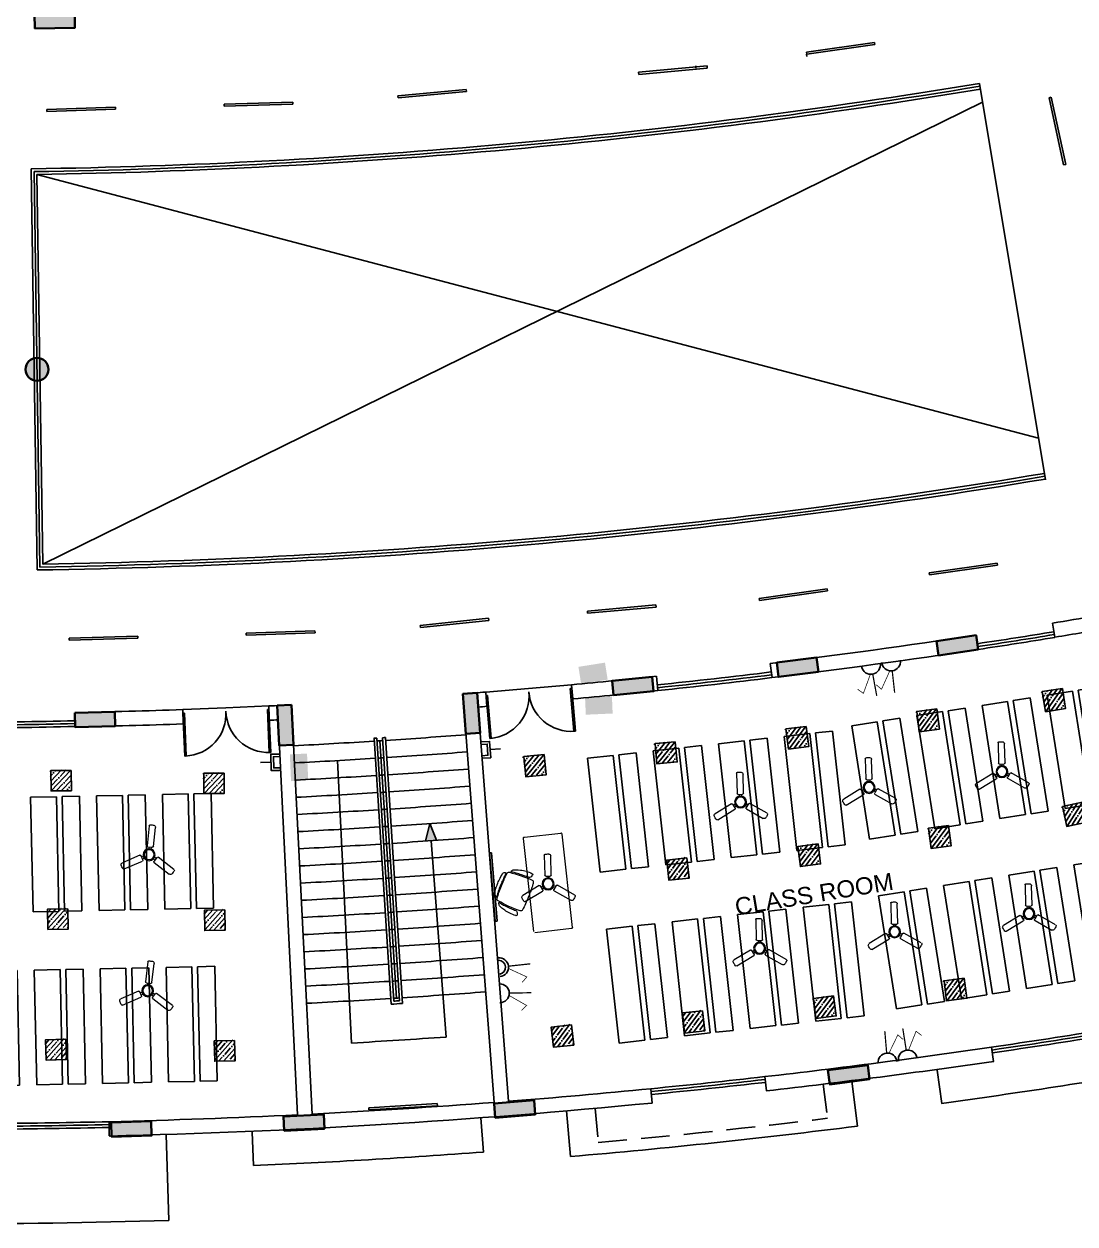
# Model space of a CAD drawing. Header units: inches. Extents: x -221585 to 401252, y -284294 to 332380.
# Drawn here: x 145244 to 147078, y 52416 to 54510 of the extents above; entities that cross this region are included whole.
import ezdxf

# ---------------------------------------------------------------- set-up
doc = ezdxf.new("R2010")
doc.units = ezdxf.units.IN
doc.header["$MEASUREMENT"] = 0
doc.linetypes.add('HIDDEN', pattern=[0.375, 0.25, -0.125])
doc.linetypes.add('HIDDEN2', pattern=[0.1875, 0.125, -0.0625])
for name, color, linetype in [('A_dimension_100', 233, 'Continuous'), ('E-LIGHT', 7, 'Continuous'), ('Power', 7, 'Continuous'), ('UPS', 7, 'Continuous')]:
    doc.layers.add(name, color=color, linetype=linetype)
for name, color, linetype, lineweight in [('ceilingfan', 1, 'Continuous', 15), ('column fa 25', 3, 'Continuous', 35), ('FURN', 56, 'Continuous', 0), ('text', 72, 'HIDDEN2', 5)]:
    doc.layers.add(name, color=color, linetype=linetype, lineweight=lineweight)
doc.styles.add('DIM', font='arial.ttf')

# ---------------------------------------------------------------- blocks, each defined once
blk = doc.blocks.new('fgds')
at = {"color": 253, "ltscale": 8}
for p, q in [((-348.363, -122.88), (-346.363, -122.88)), ((-348.363, -122.88), (-348.363, -123.33)), ((-346.363, -122.88), (-346.363, -123.33)), ((-348.363, -123.33), (-346.363, -123.33)), ((-348.363, -123.43), (-346.363, -123.43)), ((-348.363, -123.43), (-348.363, -123.73)), ((-346.363, -123.43), (-346.363, -123.73)), ((-348.363, -123.73), (-346.363, -123.73))]:
    blk.add_line(p, q, dxfattribs=at)
blk = doc.blocks.new('rser')
at = {"color": 2}
for p in [(-0.986, 6.93, 9945.752), (-0.986, 5.78, 9945.752), (-0.986, 4.63, 9945.752), (-0.986, 3.48, 9945.752)]:
    blk.add_blockref('fgds', p, dxfattribs=at)
blk = doc.blocks.new('A$C16F118AB')
for points in [[(0.37, 0.768), (0.37, 0.768), (0.374, 0.77), (0.374, 0.774), (0.372, 0.778), (0.364, 0.785), (0.354, 0.791), (0.344, 0.795), (0.333, 0.799), (0.321, 0.801), (0.307, 0.801), (0.283, 0.797), (0.248, 0.791), (0.205, 0.783), (0.181, 0.776), (0.156, 0.77), (0.132, 0.762), (0.106, 0.752), (0.081, 0.74), (0.057, 0.728), (0.032, 0.714), (0.008, 0.697), (0, 0.691), (0, 0.683), (0.006, 0.671), (0.018, 0.659), (0.035, 0.646), (0.049, 0.64), (0.063, 0.636), (0.075, 0.638), (0.096, 0.648), (0.116, 0.659), (0.136, 0.669), (0.156, 0.679), (0.179, 0.689), (0.199, 0.699), (0.222, 0.709), (0.244, 0.72), (0.287, 0.738), (0.321, 0.752), (0.35, 0.762), (0.37, 0.768)], [(0.565, 0.547), (0.565, 0.547), (0.559, 0.559), (0.553, 0.573), (0.545, 0.585), (0.539, 0.598), (0.53, 0.612), (0.524, 0.624), (0.516, 0.636), (0.51, 0.648), (0.504, 0.661), (0.496, 0.675), (0.488, 0.687), (0.482, 0.699), (0.474, 0.712), (0.465, 0.724), (0.457, 0.736), (0.449, 0.748), (0.439, 0.758), (0.429, 0.764), (0.417, 0.768), (0.402, 0.766), (0.354, 0.748), (0.303, 0.728), (0.256, 0.707), (0.207, 0.685), (0.159, 0.661), (0.112, 0.638), (0.065, 0.614), (0.02, 0.588), (0.012, 0.579), (0.006, 0.569), (0.006, 0.555), (0.01, 0.539), (0.014, 0.526), (0.02, 0.512), (0.024, 0.498), (0.03, 0.484), (0.037, 0.472), (0.043, 0.457), (0.049, 0.443), (0.055, 0.429), (0.063, 0.415), (0.069, 0.4), (0.077, 0.384), (0.085, 0.37), (0.093, 0.354), (0.1, 0.339), (0.108, 0.323), (0.116, 0.309), (0.134, 0.276), (0.15, 0.246), (0.167, 0.215), (0.183, 0.187), (0.199, 0.161), (0.215, 0.136), (0.232, 0.114), (0.246, 0.091), (0.256, 0.081), (0.268, 0.075), (0.28, 0.073), (0.291, 0.075), (0.339, 0.1), (0.386, 0.124), (0.433, 0.15), (0.48, 0.177), (0.524, 0.203), (0.567, 0.232), (0.61, 0.262), (0.652, 0.291), (0.663, 0.301), (0.667, 0.311), (0.667, 0.323), (0.663, 0.337), (0.654, 0.362), (0.644, 0.386), (0.634, 0.411), (0.622, 0.437), (0.61, 0.464), (0.596, 0.492), (0.581, 0.518), (0.565, 0.547)], [(0.634, 0.585), (0.634, 0.585), (0.624, 0.602), (0.614, 0.62), (0.602, 0.64), (0.587, 0.661), (0.573, 0.683), (0.557, 0.707), (0.541, 0.732), (0.524, 0.758), (0.516, 0.766), (0.508, 0.77), (0.496, 0.774), (0.484, 0.774), (0.474, 0.772), (0.467, 0.766), (0.465, 0.76), (0.469, 0.752), (0.476, 0.74), (0.484, 0.728), (0.49, 0.716), (0.498, 0.703), (0.506, 0.691), (0.512, 0.679), (0.52, 0.667), (0.526, 0.655), (0.534, 0.642), (0.541, 0.63), (0.549, 0.618), (0.555, 0.606), (0.563, 0.594), (0.569, 0.581), (0.575, 0.569), (0.581, 0.557), (0.587, 0.545), (0.596, 0.533), (0.602, 0.52), (0.608, 0.508), (0.614, 0.496), (0.62, 0.484), (0.626, 0.47), (0.632, 0.457), (0.638, 0.445), (0.642, 0.433), (0.648, 0.419), (0.654, 0.407), (0.661, 0.392), (0.667, 0.38), (0.673, 0.366), (0.679, 0.354), (0.685, 0.348), (0.691, 0.346), (0.699, 0.348), (0.707, 0.354), (0.715, 0.364), (0.717, 0.376), (0.72, 0.386), (0.717, 0.396), (0.711, 0.411), (0.705, 0.427), (0.699, 0.441), (0.693, 0.453), (0.687, 0.468), (0.683, 0.48), (0.677, 0.492), (0.673, 0.502), (0.669, 0.512), (0.663, 0.524), (0.658, 0.535), (0.652, 0.545), (0.648, 0.555), (0.642, 0.565), (0.638, 0.575), (0.634, 0.585)], [(0.638, 0.262), (0.63, 0.256), (0.622, 0.248), (0.612, 0.24), (0.598, 0.23), (0.583, 0.22), (0.567, 0.209), (0.549, 0.197), (0.528, 0.185), (0.508, 0.173), (0.488, 0.159), (0.465, 0.146), (0.445, 0.134), (0.425, 0.124), (0.404, 0.112), (0.386, 0.102), (0.366, 0.091), (0.356, 0.081), (0.35, 0.069), (0.346, 0.053), (0.346, 0.033), (0.35, 0.016), (0.356, 0.004), (0.366, 0), (0.376, 0.002), (0.402, 0.014), (0.427, 0.026), (0.451, 0.041), (0.476, 0.055), (0.498, 0.069), (0.518, 0.083), (0.539, 0.1), (0.557, 0.116), (0.573, 0.132), (0.589, 0.148), (0.602, 0.161), (0.614, 0.173), (0.624, 0.183), (0.63, 0.191), (0.636, 0.197), (0.638, 0.203), (0.642, 0.213), (0.644, 0.226), (0.646, 0.238), (0.646, 0.248), (0.646, 0.256), (0.644, 0.262), (0.64, 0.264), (0.638, 0.262)]]:
    blk.add_lwpolyline(points)
blk = doc.blocks.new('vgfsdr')
at = {"layer": 'FURN'}
for p, q in [((-347.094, -114.279, 9945.752), (-348.721, -114.469, 9945.752)), ((-346.997, -114.933, 9945.752), (-347.071, -114.297, 9945.752)), ((-348.738, -114.483, 9945.752), (-348.739, -114.492, 9945.752)), ((-348.739, -114.492, 9945.752), (-348.665, -115.127, 9945.752)), ((-348.735, -114.477, 9945.752), (-348.738, -114.483, 9945.752)), ((-348.729, -114.472, 9945.752), (-348.735, -114.477, 9945.752)), ((-348.721, -114.469, 9945.752), (-348.729, -114.472, 9945.752)), ((-347.015, -114.955, 9945.752), (-348.643, -115.145, 9945.752)), ((-347.015, -114.955, 9945.752), (-347.007, -114.952, 9945.752)), ((-347.007, -114.952, 9945.752), (-347.002, -114.948, 9945.752)), ((-347.002, -114.948, 9945.752), (-346.998, -114.941, 9945.752)), ((-346.998, -114.941, 9945.752), (-346.997, -114.933, 9945.752)), ((-348.662, -115.135, 9945.752), (-348.665, -115.127, 9945.752)), ((-348.657, -115.14, 9945.752), (-348.662, -115.135, 9945.752)), ((-348.651, -115.144, 9945.752), (-348.657, -115.14, 9945.752)), ((-348.643, -115.145, 9945.752), (-348.651, -115.144, 9945.752))]:
    blk.add_line(p, q, dxfattribs=at)
blk = doc.blocks.new('556w45')
at = {"color": 2}
blk.add_blockref('vgfsdr', (-0.017, 0.143), dxfattribs=at)
at = {"color": 2, "rotation": 6.647952394738431}
for p in [(-13.293, 40.23), (-16.273, 39.882)]:
    blk.add_blockref('rser', p, dxfattribs=at)
at = {"layer": 'FURN', "rotation": 96.64795239473506}
blk.add_blockref('A$C16F118AB', (-347.408, -114.267, 9945.752), dxfattribs=at)
blk = doc.blocks.new('RYTRTRTRTRT')
at = {"color": 1}
for p, q in [((42.518, 61.153), (42.518, 61.753)), ((42.518, 61.753), (42.538, 61.753)), ((42.538, 61.753), (42.538, 61.153)), ((43.718, 61.753), (43.698, 61.753)), ((43.698, 61.753), (43.698, 61.153)), ((43.718, 61.153), (43.718, 61.753)), ((42.518, 61.153), (42.538, 61.153)), ((43.718, 61.153), (43.698, 61.153)), ((42.518, 61.103), (43.118, 61.103)), ((43.718, 61.103), (43.118, 61.103))]:
    blk.add_line(p, q, dxfattribs=at)
for centre, start, end in [((42.528, 61.163), 359.0371, 90), ((43.708, 61.163), 90, 180.9629)]:
    blk.add_arc(centre, 0.59, start, end, dxfattribs=at)
blk = doc.blocks.new('FEGREGRE')
at = {"color": 20, "ltscale": 10}
for p, q in [((355715.3, 113822.9, 0.4), (355723.3, 113764.9, 0.4)), ((355566.4, 113803.8, 0.4), (355576.3, 113725.3, 0.4)), ((355069, 113751.9, 0.4), (355075.9, 113672.2, 0.4)), ((354919.5, 113739.9, 0.4), (354923.9, 113680.1, 0.4)), ((354370.2, 113710.8, 0.8), (354374.9, 113560.9, 0.8)), ((354520.2, 113714.9, 0.4), (354522.7, 113656.5, 0.4))]:
    blk.add_line(p, q, dxfattribs=at)
for centre, radius, start, end in [((353970.3, 126473.1, 0.4), 12828.5, 277.85338, 279.64858), ((353970.3, 126473.1, 0.4), 12848.5, 274.9361, 277.18032), ((353970.3, 126473.1, 0.4), 12828.5, 272.46779, 274.263), ((353970.4, 126424.6, 0.8), 12870, 268.1974, 271.80135)]:
    blk.add_arc(centre, radius, start, end, dxfattribs=at)
blk = doc.blocks.new('dd')
at = {"layer": 'column fa 25', "ltscale": 10}
h = blk.add_hatch(color=3, dxfattribs=at)
h.set_gradient(color1=(141, 141, 141), color2=(145, 145, 145), one_color=1, tint=0.57, name='CYLINDER')
h.paths.add_polyline_path([(177327.8, 119886), (177352.8, 119886), (177352.8, 119956), (177327.8, 119956)])
at = {"layer": 'column fa 25', "color": 1, "ltscale": 10}
blk.add_lwpolyline([(177327.8, 119886), (177352.8, 119886), (177352.8, 119956), (177327.8, 119956)], close=True, dxfattribs=at)
blk = doc.blocks.new('dffa')
at = {"layer": 'column fa 25', "ltscale": 10}
h = blk.add_hatch(color=3, dxfattribs=at)
h.set_gradient(color1=(141, 141, 141), color2=(145, 145, 145), one_color=1, tint=0.57, name='CYLINDER')
h.paths.add_polyline_path([(173919.9, 119465, 1), (173879.9, 119465, 1)])
at = {"layer": 'column fa 25', "color": 3, "ltscale": 10}
blk.add_circle((173899.9, 119465), 20, dxfattribs=at)
blk = doc.blocks.new('Fan')
at = {"color": 6}
for p, q in [((-5.8, 15.7), (-5.8, 48.4)), ((5.2, 50.1), (5.2, 15.7)), ((3.5, 14), (-4.1, 14)), ((-1.9, 14), (-1.9, 10.8)), ((1.5, 14), (1.5, 10.8)), ((-45.2, -19.5), (-15.9, -1.9)), ((-10.2, -11.4), (-38.2, -28.2)), ((-13.6, -2.5), (-9.7, -9)), ((-12.6, -4.2), (-9.9, -2.6)), ((-10.8, -7.1), (-8.1, -5.5)), ((10.3, -7.3), (7.6, -5.8)), ((12, -4.4), (9.3, -2.8)), ((9.4, -9.1), (13.2, -2.4)), ((39.7, -28.3), (10, -11.4)), ((15.5, -1.8), (43.8, -18))]:
    blk.add_line(p, q, dxfattribs=at)
for centre, radius in [((-0.2, 0.8), 10.2), ((-0.2, 0.9), 8.5)]:
    blk.add_circle(centre, radius, dxfattribs=at)
for centre, radius, start, end in [((-2.4, 48.4), 3.4, 92.735, 180), ((-0.2, 0.9), 51, 85.7207, 92.735), ((3.5, 50.1), 1.7, 0, 85.7207), ((-4.1, 15.7), 1.7, 180, 270), ((3.5, 15.7), 1.7, 270, 0), ((-44.4, -21), 1.7, 120.9808, 206.3239), ((-15, -3.4), 1.7, 30.9808, 120.9808), ((-11.1, -9.9), 1.7, 300.9808, 30.9808), ((10.8, -9.9), 1.7, 150.2708, 240.2708), ((14.6, -3.3), 1.7, 60.2708, 150.2708), ((42.1, -20.9), 3.4, 332.7215, 60.2708), ((-0.2, 0.9), 51, 206.3239, 213.3255), ((-40, -25.3), 3.4, 213.3255, 300.9808), ((40.6, -26.9), 1.7, 240.2708, 325.7165), ((-0.2, 0.9), 51, 325.7165, 332.7215)]:
    blk.add_arc(centre, radius, start, end, dxfattribs=at)
blk = doc.blocks.new('16A')
at = {"layer": 'E-LIGHT', "color": 1}
for points, const_width in [([(5916857, -1642748), (5916861, -1642952)], 11.7), ([(5916882, -1642953), (5916975, -1642791), (5917021, -1642838)], 6.64)]:
    blk.add_lwpolyline(points, dxfattribs=dict(at, const_width=const_width))
for centre, radius, start, end in [((5916862, -1643039), 87.4, 0.9898, 180.9898), ((5916863, -1643043), 64.6, 4.2725, 175.7579)]:
    blk.add_arc(centre, radius, start, end, dxfattribs=at)
blk = doc.blocks.new('ups 6A')
at = {"layer": 'E-LIGHT', "color": 4}
for points, const_width in [([(5905667, -1658491), (5905670, -1658287)], 11.7), ([(5905692, -1658286), (5905785, -1658448), (5905831, -1658401)], 6.64)]:
    blk.add_lwpolyline(points, dxfattribs=dict(at, const_width=const_width))
blk.add_arc((5905672, -1658200), 87.4, 179.0102, 359.0102, dxfattribs=at)

msp = doc.modelspace()

# ---------------------------------------------------------------- hatches: boundary and pattern name
at = {"ltscale": 10}
h = msp.add_hatch(dxfattribs=at)
h.set_pattern_fill('ANSI35', color=1, scale=50, angle=10.1187)
h.set_pattern_definition([(55.1187336, (25143.097, -153417.965), (-10.2542363, 7.14847104), []), (55.1187336, (25151.798, -153416.412), (-10.2542363, 7.14847104), [15.625, -3.125, 0, -3.125])])
h.paths.add_polyline_path([(147027.3, 53310.1), (147018.9, 53344.6), (147053.4, 53353), (147061.8, 53318.5)])
h = msp.add_hatch(dxfattribs=at)
h.set_pattern_fill('ANSI35', color=1, scale=50, angle=8.2686)
h.set_pattern_definition([(53.268634, (18312.167, -149410.066), (-10.0181045, 7.4757998), []), (53.268634, (18320.914, -149408.795), (-10.0181045, 7.4757998), [15.625, -3.125, 0, -3.125])])
h.paths.add_polyline_path([(146807, 53275.2), (146799.8, 53310), (146834.5, 53317.3), (146841.8, 53282.5)])
h = msp.add_hatch(dxfattribs=at)
h.set_pattern_fill('ANSI35', color=1, scale=50, angle=8.2686)
h.set_pattern_definition([(53.268634, (18084.2, -149440.58), (-10.0181045, 7.4757998), []), (53.268634, (18092.947, -149439.309), (-10.0181045, 7.4757998), [15.625, -3.125, 0, -3.125])])
h.paths.add_polyline_path([(146579.1, 53244.7), (146571.8, 53279.5), (146606.5, 53286.8), (146613.8, 53252)])
h = msp.add_hatch(dxfattribs=at)
h.set_pattern_fill('ANSI35', color=1, scale=50, angle=6.3996)
h.set_pattern_definition([(51.3996197, (11312.394, -145167.682), (-9.76895414, 7.7985598), []), (51.3996197, (11321.178, -145166.697), (-9.76895414, 7.7985598), [15.625, -3.125, 0, -3.125])])
h.paths.add_polyline_path([(146349.4, 53219), (146343.3, 53253.9), (146378.2, 53260.1), (146384.4, 53225.1)])
h = msp.add_hatch(dxfattribs=at)
h.set_pattern_fill('ANSI35', color=1, scale=50, angle=6.3996)
h.set_pattern_definition([(51.3996197, (11083.506, -145190.269), (-9.76895414, 7.7985598), []), (51.3996197, (11092.29, -145189.284), (-9.76895414, 7.7985598), [15.625, -3.125, 0, -3.125])])
h.paths.add_polyline_path([(146120.5, 53196.4), (146114.4, 53231.4), (146149.3, 53237.5), (146155.5, 53202.5)])
h = msp.add_hatch(dxfattribs=at)
h.set_pattern_fill('ANSI35', color=1, scale=50, angle=1.5037)
h.set_pattern_definition([(46.5037215, (-6183.5, -132966.244), (-9.0677385, 8.60384324), []), (46.5037215, (-6174.664, -132966.012), (-9.0677385, 8.60384324), [15.625, -3.125, 0, -3.125])])
h.paths.add_polyline_path([(145292.3, 53171.8), (145289.1, 53207.1), (145324.5, 53210.3), (145327.6, 53174.9)])
h = msp.add_hatch(dxfattribs=at)
h.set_pattern_fill('ANSI35', color=1, scale=50, angle=1.5037)
h.set_pattern_definition([(46.5037215, (-5916.686, -132970.906), (-9.0677385, 8.60384324), []), (46.5037215, (-5907.851, -132970.674), (-9.0677385, 8.60384324), [15.625, -3.125, 0, -3.125])])
h.paths.add_polyline_path([(145559.1, 53167.1), (145555.9, 53202.5), (145591.3, 53205.6), (145594.4, 53170.2)])
h = msp.add_hatch(dxfattribs=at)
h.set_pattern_fill('ANSI35', color=1, scale=50, angle=12.7515)
h.set_pattern_definition([(57.751486, (34804.723, -158998.492), (-10.57177075, 6.6699073), []), (57.751486, (34813.344, -158996.541), (-10.57177075, 6.6699073), [15.625, -3.125, 0, -3.125])])
h.paths.add_polyline_path([(147064.5, 53110), (147054.5, 53144.1), (147088.6, 53154.1), (147098.5, 53120)])
at = {"ltscale": 8}
h = msp.add_hatch(color=2, dxfattribs=at)
h.dxf.hatch_style = 1
h.paths.add_polyline_path([(145952, 53115.2), (145963.5, 53086, -0.000385), (145944.7, 53084.6)])
at = {"ltscale": 10}
h = msp.add_hatch(dxfattribs=at)
h.set_pattern_fill('ANSI35', color=1, scale=50, angle=8.2686)
h.set_pattern_definition([(53.268634, (18332.676, -149613.67), (-10.0181045, 7.4757998), []), (53.268634, (18341.423, -149612.4), (-10.0181045, 7.4757998), [15.625, -3.125, 0, -3.125])])
h.paths.add_polyline_path([(146827.5, 53071.6), (146820.3, 53106.4), (146855, 53113.7), (146862.3, 53078.9)])
h = msp.add_hatch(dxfattribs=at)
h.set_pattern_fill('ANSI35', color=1, scale=50, angle=8.2686)
h.set_pattern_definition([(53.268634, (18104.866, -149645.334), (-10.0181045, 7.4757998), []), (53.268634, (18113.613, -149644.063), (-10.0181045, 7.4757998), [15.625, -3.125, 0, -3.125])])
h.paths.add_polyline_path([(146599.7, 53040), (146592.5, 53074.7), (146627.2, 53082), (146634.5, 53047.3)])
h = msp.add_hatch(dxfattribs=at)
h.set_pattern_fill('ANSI35', color=1, scale=50, angle=8.4985)
h.set_pattern_definition([(53.498468, (18673.272, -150181.932), (-10.04801195, 7.4355535), []), (53.498468, (18682.014, -150180.626), (-10.04801195, 7.4355535), [15.625, -3.125, 0, -3.125])])
h.paths.add_polyline_path([(146370, 53015.7), (146364.1, 53050.7), (146399.1, 53056.6), (146405, 53021.6)])
h = msp.add_hatch(dxfattribs=at)
h.set_pattern_fill('ANSI35', color=1, scale=50, angle=3.3702)
h.set_pattern_definition([(48.370163, (-62.135, -138040.054), (-9.34315306, 8.3039443), []), (48.370163, (-53.311, -138039.534), (-9.34315306, 8.3039443), [15.625, -3.125, 0, -3.125])])
h.paths.add_polyline_path([(145286.5, 52929.9), (145283.8, 52965.2), (145319.2, 52968), (145321.9, 52932.6)])
h = msp.add_hatch(dxfattribs=at)
h.set_pattern_fill('ANSI35', color=1, scale=50, angle=3.4623)
h.set_pattern_definition([(48.462264, (518.727, -138275.313), (-9.3564893, 8.28891474), []), (48.462264, (527.55, -138274.779), (-9.3564893, 8.28891474), [15.625, -3.125, 0, -3.125])])
h.paths.add_polyline_path([(145560.2, 52928), (145557.4, 52963.4), (145592.8, 52966.2), (145595.6, 52930.8)])
h = msp.add_hatch(dxfattribs=at)
h.set_pattern_fill('ANSI35', color=1, scale=50, angle=8.2686)
h.set_pattern_definition([(53.268634, (18359.914, -149879.775), (-10.0181045, 7.4757998), []), (53.268634, (18368.661, -149878.504), (-10.0181045, 7.4757998), [15.625, -3.125, 0, -3.125])])
h.paths.add_polyline_path([(146854.8, 52805.5), (146847.5, 52840.3), (146882.2, 52847.6), (146889.5, 52812.8)])
h = msp.add_hatch(dxfattribs=at)
h.set_pattern_fill('ANSI35', color=1, scale=50, angle=8.2686)
h.set_pattern_definition([(53.268634, (18132.008, -149910.736), (-10.0181045, 7.4757998), []), (53.268634, (18140.755, -149909.465), (-10.0181045, 7.4757998), [15.625, -3.125, 0, -3.125])])
h.paths.add_polyline_path([(146626.9, 52774.6), (146619.6, 52809.3), (146654.3, 52816.6), (146661.6, 52781.9)])
h = msp.add_hatch(dxfattribs=at)
h.set_pattern_fill('ANSI35', color=1, scale=50, angle=8.4985)
h.set_pattern_definition([(53.498468, (18700.563, -150448.693), (-10.04801195, 7.4355535), []), (53.498468, (18709.305, -150447.387), (-10.04801195, 7.4355535), [15.625, -3.125, 0, -3.125])])
h.paths.add_polyline_path([(146397.2, 52748.9), (146391.4, 52784), (146426.4, 52789.8), (146432.3, 52754.8)])
h = msp.add_hatch(dxfattribs=at)
h.set_pattern_fill('ANSI35', color=1, scale=50, angle=8.4985)
h.set_pattern_definition([(53.498468, (18471.87, -150473.181), (-10.04801195, 7.4355535), []), (53.498468, (18480.612, -150471.874), (-10.04801195, 7.4355535), [15.625, -3.125, 0, -3.125])])
h.paths.add_polyline_path([(146168.5, 52724.5), (146162.7, 52759.5), (146197.7, 52765.3), (146203.6, 52730.3)])
h = msp.add_hatch(dxfattribs=at)
h.set_pattern_fill('ANSI35', color=1, scale=50, angle=3.3702)
h.set_pattern_definition([(48.370163, (-65.429, -138267.835), (-9.34315306, 8.3039443), []), (48.370163, (-56.606, -138267.315), (-9.34315306, 8.3039443), [15.625, -3.125, 0, -3.125])])
h.paths.add_polyline_path([(145283.2, 52702.1), (145280.5, 52737.5), (145315.9, 52740.2), (145318.6, 52704.8)])
h = msp.add_hatch(dxfattribs=at)
h.set_pattern_fill('ANSI35', color=1, scale=50, angle=3.3702)
h.set_pattern_definition([(48.370163, (228.768, -138270.01), (-9.34315306, 8.3039443), []), (48.370163, (237.591, -138269.49), (-9.34315306, 8.3039443), [15.625, -3.125, 0, -3.125])])
h.paths.add_polyline_path([(145577.4, 52699.9), (145574.7, 52735.3), (145610.1, 52738), (145612.8, 52702.6)])

# ---------------------------------------------------------------- linework, layer by layer
at = {"color": 5}
for p, q in [((146609.1, 54461.3, -2.2), (146727.8, 54478.2, -2.2)), ((146728.3, 54474.6, -2.2), (146609.7, 54457.6, -2.2)), ((146727.8, 54478.2, -2.2), (146728.3, 54474.6, -2.2)), ((146609.7, 54457.6, -2.2), (146609.1, 54461.3, -2.2)), ((146610, 54454, -2.2), (146609.5, 54457.6, -2.2)), ((146316.3, 54426.3, -2.2), (146435.7, 54437.2, -2.2)), ((146316.6, 54422.6, -2.2), (146316.3, 54426.3, -2.2)), ((146436, 54433.6, -2.2), (146316.6, 54422.6, -2.2)), ((146416, 54437.2, -2.2), (146416.3, 54433.6, -2.2)), ((146435.7, 54437.2, -2.2), (146436, 54433.6, -2.2)), ((145896.4, 54385.3, -2.2), (146015.8, 54396.2, -2.2)), ((145896.7, 54381.6, -2.2), (145896.4, 54385.3, -2.2)), ((146016.1, 54392.6, -2.2), (145896.7, 54381.6, -2.2)), ((146015.8, 54396.2, -2.2), (146016.1, 54392.6, -2.2)), ((147032.8, 54381.9, -0.4), (147036.4, 54382.6, -0.4)), ((147057.9, 54264.6, -0.4), (147032.8, 54381.9, -0.4)), ((147036.4, 54382.6, -0.4), (147061.5, 54265.4, -0.4)), ((145284.1, 54361.5, -0.4), (145403.9, 54365.3, -0.4)), ((145284.2, 54357.8, -0.4), (145284.1, 54361.5, -0.4)), ((145404, 54361.6, -0.4), (145284.2, 54357.8, -0.4)), ((145403.9, 54365.3, -0.4), (145404, 54361.6, -0.4)), ((145593.1, 54370.5, -0.4), (145712.9, 54374.3, -0.4)), ((145593.2, 54366.8, -0.4), (145593.1, 54370.5, -0.4)), ((145713, 54370.6, -0.4), (145593.2, 54366.8, -0.4)), ((145712.9, 54374.3, -0.4), (145713, 54370.6, -0.4)), ((147061.5, 54265.4, -0.4), (147057.9, 54264.6, -0.4)), ((146823.1, 53552.7, 0), (146941.8, 53569.6, 0)), ((146942.3, 53566, 0), (146823.6, 53549, 0)), ((146941.8, 53569.6, 0), (146942.3, 53566, 0)), ((146823.6, 53549, 0), (146823.1, 53552.7, 0)), ((146526.6, 53508.2, 0), (146645.3, 53525.1, 0)), ((146645.3, 53525.1, 0), (146645.8, 53521.5, 0)), ((146527.1, 53504.5, 0), (146526.6, 53508.2, 0)), ((146645.8, 53521.5, 0), (146527.1, 53504.5, 0)), ((146227.2, 53485.8, 0), (146346.6, 53496.8, 0)), ((146227.5, 53482.2, 0), (146227.2, 53485.8, 0)), ((146346.9, 53493.1, 0), (146227.5, 53482.2, 0)), ((146346.6, 53496.8, 0), (146346.9, 53493.1, 0)), ((146346.6, 53496.8, 0), (146346.9, 53493.1, 0)), ((145935.3, 53461, 0.4), (146054.5, 53473.4, 0.4)), ((145935.7, 53457.3, 0.4), (145935.3, 53461, 0.4)), ((146054.9, 53469.8, 0.4), (145935.7, 53457.3, 0.4)), ((146054.5, 53473.4, 0.4), (146054.9, 53469.8, 0.4)), ((145322.9, 53438.7, 0.4), (145442.7, 53442.5, 0.4)), ((145323, 53435, 0.4), (145322.9, 53438.7, 0.4)), ((145442.9, 53438.8, 0.4), (145323, 53435, 0.4)), ((145442.7, 53442.5, 0.4), (145442.9, 53438.8, 0.4)), ((145631.9, 53447.7, 0.4), (145751.7, 53451.5, 0.4)), ((145632, 53444, 0.4), (145631.9, 53447.7, 0.4)), ((145751.9, 53447.8, 0.4), (145632, 53444, 0.4)), ((145751.7, 53451.5, 0.4), (145751.9, 53447.8, 0.4)), ((146056, 53064), (146059.7, 53064.4)), ((146066.3, 52944.6), (146056, 53064)), ((146059.7, 53064.4), (146069.9, 52944.9)), ((146069.9, 52944.9), (146066.3, 52944.6)), ((145845.5, 52619.3), (145965.1, 52626.5)), ((145965.4, 52622.8), (145845.7, 52615.6)), ((145965.1, 52626.5), (145965.4, 52622.8)), ((145845.7, 52615.6), (145845.5, 52619.3))]:
    msp.add_line(p, q, dxfattribs=at)
at = {"color": 2, "ltscale": 10}
for p, q in [((146911.2, 54406.9), (147026.4, 53714.9)), ((145854.8, 53264.1), (145884.5, 52800)), ((145859.8, 53264.4), (145889.1, 52805.3)), ((145865.1, 53259.7), (145893.8, 52810.6)), ((145869.7, 53265), (145899.1, 52806)), ((145874.7, 53265.4), (145904.4, 52801.3))]:
    msp.add_line(p, q, dxfattribs=at)
at = {"color": 2, "ltscale": 8}
for p, q in [((146916.6, 54374), (145276.9, 53568, 0.4)), ((145256.7, 54257.7, 0.4), (145267.1, 53557.8, 0.4)), ((145261.7, 54252.8, 0.4), (145272, 53562.9, 0.4)), ((147014.3, 53787.5, 0.4), (145266.8, 54247.9, 0.4)), ((145266.8, 54247.9, 0.4), (145276.9, 53568, 0.4)), ((145791, 53225.2), (145815.6, 52732.3)), ((145952, 53115.2), (145944.7, 53084.6)), ((145952, 53115.2), (145963.5, 53086)), ((145954.3, 53085.3), (145980.5, 52742.8))]:
    msp.add_line(p, q, dxfattribs=at)
at = {"color": 4, "ltscale": 10}
for p, q in [((145272.1, 53557.9, 0.4), (145272.1, 53557.9, 0.4)), ((145277.1, 53558, 0.4), (145277.1, 53558, 0.4)), ((147038.6, 53465.1), (147042.7, 53440.4)), ((146905.2, 53444.1), (146909, 53419.2)), ((146546, 53394.7), (146549.1, 53369.9)), ((146347.3, 53372.2), (146349.9, 53347.3)), ((146009.9, 53341.6), (146064.4, 52628.7)), ((146049.8, 53344.8), (146051.7, 53319.8)), ((146036.7, 53318.6), (146089.4, 52630.6)), ((145332.6, 53308.7), (145333.1, 53283.9)), ((146932.1, 52725), (146935.8, 52700.3)), ((146536.4, 52673.6), (146539.3, 52648.8)), ((146337.6, 52652.5), (146340.1, 52627.6)), ((145392.9, 52570.1), (145392.9, 52595.1))]:
    msp.add_line(p, q, dxfattribs=at)
at = {"color": 1, "ltscale": 10}
for p, q in [((146199.2, 53357.6), (146201.5, 53332.7)), ((145521.2, 53314.2), (145521.9, 53294.2)), ((145671.1, 53320.4), (145672, 53300.5))]:
    msp.add_line(p, q, dxfattribs=at)
at = {"color": 4, "ltscale": 8}
for p, q in [((145711, 53322.4), (145746.6, 52608.3)), ((145687.3, 53296.2), (145721.4, 52607.1))]:
    msp.add_line(p, q, dxfattribs=at)
at = {"color": 20, "linetype": 'HIDDEN', "ltscale": 200}
for p, q in [((146638.5, 52660.5), (146645.7, 52600.9)), ((146240.6, 52618.3), (146246, 52558.5))]:
    msp.add_line(p, q, dxfattribs=at)
at = {"color": 1, "ltscale": 10}
for points in [[(147055.7, 53351.1), (147020.6, 53345.5), (147026.3, 53310.4), (147061.4, 53316.1)], [(146836.7, 53315.3), (146801.5, 53310.8), (146806, 53275.6), (146841.2, 53280.1)], [(146608.7, 53284.8), (146573.5, 53280.3), (146578, 53245.1), (146613.3, 53249.6)], [(146380.4, 53258.1), (146345, 53254.7), (146348.4, 53219.4), (146383.7, 53222.8)], [(146151.5, 53235.5), (146116.1, 53232.1), (146119.5, 53196.8), (146154.9, 53200.2)], [(145326.4, 53208.1), (145290.9, 53207.7), (145291.3, 53172.3), (145326.8, 53172.6)], [(145593.2, 53203.4), (145557.7, 53203.1), (145558.1, 53167.6), (145593.6, 53167.9)], [(147090.9, 53152.3), (147056.1, 53145), (147063.4, 53110.3), (147098.2, 53117.6)], [(146857.2, 53111.7), (146822, 53107.2), (146826.5, 53072), (146861.7, 53076.5)], [(146629.4, 53080.1), (146594.2, 53075.5), (146598.7, 53040.3), (146633.9, 53044.9)], [(146400.7, 53055.3), (146365.4, 53051.5), (146369.3, 53016.2), (146404.6, 53020)], [(146884.4, 52845.6), (146849.2, 52841.1), (146853.8, 52805.9), (146889, 52810.4)]]:
    msp.add_lwpolyline(points, close=True, dxfattribs=at)
at = {"color": 1, "ltscale": 10, "elevation": 0}
for points in [[(145320.7, 52966.6), (145285.2, 52965.9), (145285.9, 52930.4), (145321.4, 52931.1)], [(145594.3, 52964.8), (145558.8, 52964), (145559.6, 52928.5), (145595.1, 52929.3)], [(146656.5, 52814.7), (146621.3, 52810.1), (146625.8, 52774.9), (146661.1, 52779.5)], [(146428, 52788.6), (146392.7, 52784.7), (146396.6, 52749.4), (146431.9, 52753.3)], [(146199.3, 52764.1), (146164, 52760.2), (146167.9, 52724.9), (146203.2, 52728.8)], [(145317.4, 52738.8), (145281.9, 52738.1), (145282.6, 52702.6), (145318.1, 52703.3)], [(145611.6, 52736.6), (145576.1, 52735.9), (145576.8, 52700.4), (145612.3, 52701.1)]]:
    msp.add_lwpolyline(points, close=True, dxfattribs=at)
at = {"color": 2, "ltscale": 8}
for radius, start, end in [(11078.5, 270.85096, 279.45049), (11083.5, 270.87681, 279.45049), (11088.5, 270.90263, 279.45049), (11778.5, 270.85096, 279.45049), (11773.5, 270.87529, 279.45049), (11768.5, 270.89964, 279.45049), (12100, 272.94834, 273.61522), (12095, 273.61508, 273.63877), (12100, 273.63878, 273.68613), (12095, 273.68614, 273.70982), (12100, 273.70981, 274.37583), (12130, 272.94834, 273.61522), (12130, 273.63884, 273.68607), (12130, 273.70969, 274.37583), (12160, 273.70957, 274.37583), (12160, 272.94834, 273.61534), (12160, 273.63889, 273.68601), (12190, 272.94811, 273.61545), (12190, 273.63895, 273.68595), (12190, 273.70946, 274.37583), (12220, 273.70934, 274.37583), (12220, 272.94788, 273.61557), (12220, 273.63901, 273.6859), (12250, 272.94765, 273.61568), (12250, 273.63907, 273.68584), (12250, 273.70923, 274.37583), (12280, 273.70911, 274.37583), (12280, 272.94742, 273.6158), (12280, 273.63912, 273.68578), (12310, 272.94719, 273.61591), (12310, 273.63918, 273.68572), (12310, 273.709, 274.37583), (12340, 272.94697, 273.61602), (12340, 273.63924, 273.68567), (12340, 273.70888, 274.37583), (12370, 273.70877, 274.37583), (12370, 272.94674, 273.61613), (12370, 273.63929, 273.68561), (12400, 272.94652, 273.61625), (12400, 273.63935, 273.68556), (12400, 273.70866, 274.37583), (12430, 273.70855, 274.37583), (12430, 272.94629, 273.61636), (12430, 273.63941, 273.6855), (12460, 272.94607, 273.61647), (12460, 273.63946, 273.68544), (12460, 273.70844, 274.37583), (12490, 273.70833, 274.37583), (12490, 272.94585, 273.61658), (12490, 273.63952, 273.68539), (12520, 272.94563, 273.61669), (12520, 273.63957, 273.68533), (12520, 273.70822, 274.37583), (12550, 273.63963, 273.68528), (12550, 273.70811, 274.37583), (12550, 272.94541, 273.6168), (12560, 273.61683, 273.70807), (12555, 273.63963, 273.68527), (12623.5, 273.28527, 274.03542)]:
    msp.add_arc((145092.1, 65335), radius, start, end, dxfattribs=at)
at = {"color": 4, "ltscale": 10}
for centre, radius, start, end in [((145092.1, 65335), 12028.5, 279.31284, 280.02171), ((145166.1, 64757), 11445.8, 276.92438, 278.73924), ((144991, 65943.3), 12670.1, 279.31888, 279.76795), ((145092.1, 65335), 12053.5, 276.94243, 278.6691), ((145092.1, 65335), 12028.5, 275.28088, 275.98975), ((145092.1, 65335), 12028.5, 274.37583, 274.56636), ((145092.1, 65335), 12053.5, 275.28088, 275.98975), ((145092.1, 65335), 12028.5, 271.14557, 272.0443), ((145092.1, 65335), 12028.5, 272.75882, 272.94935), ((146548, 47011.5), 6327.8, 94.4972, 94.63467), ((145092.1, 65335, 0), 12053.5, 272.75882, 272.83031), ((145092.1, 65335), 12053.5, 271.14557, 272.0443), ((145092.1, 65335), 12743.5, 276.50765, 278.30154), ((145092.1, 65335), 12768.5, 276.50694, 278.30225), ((145083.3, 65429.5), 12838.4, 274.49436, 275.60666), ((145092.1, 65335), 12768.5, 271.34984, 275.60877), ((145092.1, 65335), 12743.5, 272.94397, 274.37583), ((145092, 65341), 12749.5, 271.35214, 272.83109)]:
    msp.add_arc(centre, radius, start, end, dxfattribs=at)
at = {"color": 5, "ltscale": 10}
for centre, radius, start, end in [((145954.4, 59935.8), 6576.1, 278.33223, 279.51068), ((145954.7, 59933.7), 6579, 278.33223, 279.51067), ((145955.1, 59931.5), 6581.8, 278.33223, 279.51067), ((145092.7, 65330), 12038.5, 275.98975, 276.94243), ((145092.7, 65330), 12043.5, 275.98975, 276.94243), ((145092.7, 65330), 12048.5, 275.98975, 276.94243), ((145042.2, 65329.7, 0), 12038.5, 270.43092, 271.38202), ((145042.2, 65329.7, 0), 12043.5, 270.43092, 271.38202), ((145128.5, 61011.5, 0), 7729.5, 270.03231, 271.51488), ((145092.1, 65335), 12743.5, 278.30154, 279.20042), ((145092.1, 65335), 12748.5, 278.30154, 279.20042), ((145092.1, 65335), 12753.5, 278.30154, 279.20042), ((145097.6, 65285.3), 12693.5, 275.6063, 276.50871), ((145097.6, 65285.3), 12698.5, 275.6063, 276.50871), ((145097.6, 65285.3), 12703.5, 275.6063, 276.50871), ((145092.9, 65285), 12693.5, 270.45121, 271.35373), ((145092.9, 65285), 12698.5, 270.45121, 271.35373), ((145092.9, 65285), 12703.5, 270.45103, 271.3532)]:
    msp.add_arc(centre, radius, start, end, dxfattribs=at)
at = {"color": 20, "linetype": 'HIDDEN', "ltscale": 200}
msp.add_arc((145092.1, 65335), 12828.5, 275.16047, 276.95595, dxfattribs=at)
at = {"color": 3, "ltscale": 10}
for points in [[(146262.4, 53366.4), (146216.1, 53359.1), (146257.7, 53396.1), (146211.4, 53388.7)], [(146271.1, 53307.3), (146224.3, 53305.2), (146269.8, 53337.3), (146222.9, 53335.2)], [(145737.9, 53237.4), (145740, 53190.6), (145707.9, 53236), (145710, 53189.2)]]:
    msp.add_solid(points, dxfattribs=at)
at = {"layer": 'A_dimension_100', "color": 3, "ltscale": 0.05}
for points in [[(146041.9, 53257.7), (146056.4, 53258.6), (146058.3, 53230.2), (146043.8, 53229.2)], [(146042.2, 53253.2), (146052.2, 53253.8), (146053.5, 53234.4), (146043.5, 53233.7)], [(145689.8, 53208.1), (145675.4, 53207.8), (145674.7, 53236.3), (145689.2, 53236.6)], [(145689.7, 53212.6), (145679.8, 53212.4), (145679.3, 53231.9), (145689.3, 53232.1)], [(146057.3, 53244.4), (146075.4, 53245.6)], [(145675, 53222.3), (145656.9, 53221.9)]]:
    msp.add_lwpolyline(points, dxfattribs=at)

# ---------------------------------------------------------------- block references
at = {"color": 4}
for p, xscale, yscale, zscale, rotation in [((150848.8, 61417.5), 124.9996098351008, 124.9996098351008, 124.9996098351008, 184.8521095728485), ((139891.2, 60722.6), -124.9985203967765, 124.9985203967808, 124.9985203967815, 182.4015560719743)]:
    msp.add_blockref('RYTRTRTRTRT', p, dxfattribs=dict(at, xscale=xscale, yscale=yscale, zscale=zscale, rotation=rotation))
at = {"color": 2, "yscale": 100}
for name, p, xscale, zscale, rotation in [('rser', (140666.5, 16972.8, -994575.2), -100.0000000000033, 100, 98.94537606924791), ('556w45', (142801.5, 16539.4, -994575.2), -100.0000000000038, 100, 102.9700168796175), ('rser', (134303.9, 17981.1, -994575.2), -99.99999999999685, 99.99999999999994, 91.23903225441798), ('rser', (140713.1, 16676.4, -994575.2), -100.0000000000033, 100, 98.94537606924791), ('rser', (134300.9, 17682.4, -994575.2), -99.99999999999967, 100.0000000000001, 91.22377878123984)]:
    msp.add_blockref(name, p, dxfattribs=dict(at, xscale=xscale, zscale=zscale, rotation=rotation))
at = {"color": 1}
msp.add_blockref('FEGREGRE', (-208878.2, -61138.1, -0.4), dxfattribs=at)
at = {"layer": 'ceilingfan', "xscale": -1.020304050600459, "yscale": 1.02030405060046, "zscale": 1.02030405060046}
for p, rotation in [((146950.1, 53205), 1.571911695141841), ((146718.3, 53177.5), 1.571911695141841), ((146494, 53152), 1.571911695141841), ((145462.2, 53060.1), 353.5109319348347), ((146158.4, 53009.2), 1.571911695141841), ((146997.3, 52957.2), 1.571911695141841), ((146762.9, 52925.5), 1.571911695141841), ((146527.3, 52896.8), 1.571911695141841), ((145459.6, 52822.7), 353.5109319348347)]:
    msp.add_blockref('Fan', p, dxfattribs=dict(at, rotation=rotation))
at = {"layer": 'column fa 25', "color": 3}
for p, rotation in [((22564.9, 229921.8, 0), 270.9134567588072), ((1617.8, 210689.4, 0), 278.6595025771848), ((5170.6, 214105.6, 0), 277.2787931998902), ((9590.4, 218095.6, 0), 275.6215296651386), ((313698.6, 186409.6, 0), 184.3757985853349), ((316849.5, 181889.2, 0), 182.8540613734778), ((20949.3, 227511.4, 0), 271.4659491294428), ((5259.6, 213394.4, 0), 277.2788224560398), ((20377.8, 226341.4, 0), 271.6750807565218)]:
    msp.add_blockref('dd', p, dxfattribs=dict(at, rotation=rotation))
msp.add_blockref('dffa', (-28633.2, -65557.2, 0.4), dxfattribs=at)
at = {"layer": 'column fa 25', "color": 3, "extrusion": (3.54713e-05, -0.000433095, 1), "rotation": 274.6821871092998}
msp.add_blockref('dd', (12103.2, 219576.8, -17.6), dxfattribs=at)
at = {"layer": 'column fa 25', "color": 3, "extrusion": (1.19876e-09, -2.48316e-08, 1), "rotation": 272.7638376599414}
msp.add_blockref('dd', (17399.9, 223945, 0), dxfattribs=at)
at = {"layer": 'Power', "xscale": 0.1885885860805314, "yscale": 0.1885885860805314, "zscale": 0.1885885860805314, "rotation": 275.0644131266673}
msp.add_blockref('16A', (356219, 1191714.1), dxfattribs=at)
at = {"layer": 'UPS', "color": 3, "xscale": -0.1887460698150344, "zscale": 0.1887460698150344}
for p, yscale, rotation in [((1225951.3, 472670.8), 0.1887460698150343, 5.547673187143438), ((1193075.6, 548966.2), 0.1887460698150343, 9.659437819331158), ((-169844.1, 1166661.8), 0.1887460698150343, 90.15115471278222), ((-943083.5, -338085), 0.1887460698150343, 184.0426542483418), ((-912223, -415217.6), 0.1887460698150342, 188.1544188805298)]:
    msp.add_blockref('ups 6A', p, dxfattribs=dict(at, yscale=yscale, rotation=rotation))

# ---------------------------------------------------------------- texts
at = {"layer": 'text', "lineweight": -2, "ltscale": 2, "insert": (146762.9, 52999.7, -1535688.6), "char_height": 30, "width": 355.22, "attachment_point": 9, "rotation": 9.3365, "style": 'DIM'}
msp.add_mtext('{\\C3;CLASS ROOM}', dxfattribs=at)

doc.saveas('drawing.dxf')
